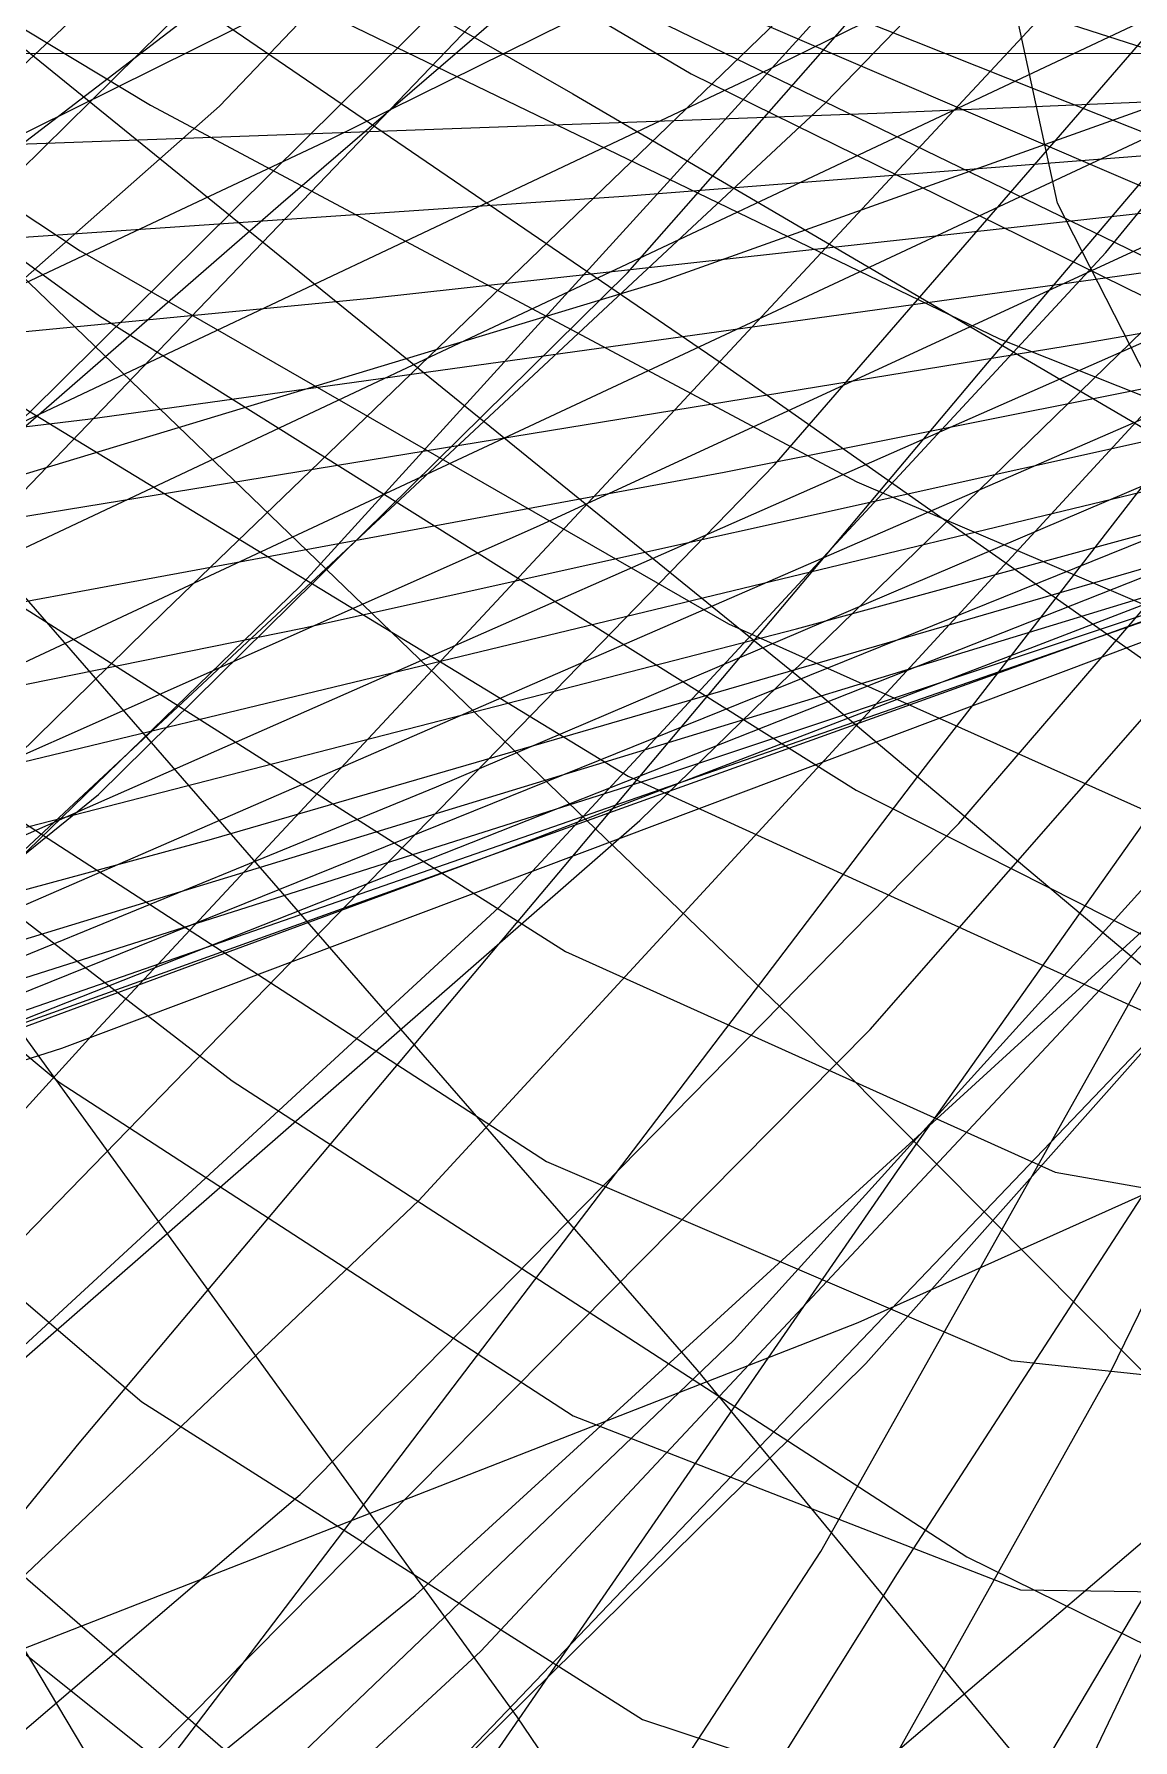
# Model space of a CAD drawing. Header units: metres. Extents: x 6 to 209, y 2 to 206.
# Drawn here: x 106.15 to 112.7, y 74.26 to 84.44 of the extents above; entities that cross this region are included whole.
import ezdxf

# ---------------------------------------------------------------- set-up
doc = ezdxf.new("R2010")
doc.units = ezdxf.units.M

msp = doc.modelspace()

# ---------------------------------------------------------------- linework, layer by layer
for points in [[(78.5652, 108.1261), (79.3989, 99.3213), (80.6481, 90.6566), (82.277, 82.4402), (84.2469, 74.9662), (86.5175, 68.5035), (89.0478, 63.2869), (91.7975, 59.5082), (94.7282, 57.3095), (97.8037, 56.778), (100.9914, 57.943), (104.2625, 60.7747), (107.5924, 65.1849), (110.9609, 71.0302), (114.3518, 78.1169), (117.7532, 86.2078), (121.1565, 95.0303), (124.5558, 104.2861), (127.9473, 113.6615)], [(62.4174, 113.2584), (56.2845, 103.6668), (51.2834, 94.5869), (47.6299, 86.3109), (45.5036, 79.0936), (45.0411, 73.1434), (46.3307, 68.6157), (49.4085, 65.6075), (54.2561, 64.1549), (60.801, 64.2318), (68.9177, 65.7522), (78.4314, 68.5732), (89.1231, 72.5015), (100.7365, 77.3006), (112.9855, 82.7003), (125.5637, 88.4067), (138.1538, 94.1143), (150.4378, 99.5169), (162.1072, 104.3199)], [(90.457, 112.1446), (89.2762, 103.9016), (88.2634, 95.9811), (87.5354, 88.6064), (87.1965, 81.9825), (87.335, 76.2894), (88.0189, 71.676), (89.2929, 68.2555), (91.1766, 66.1021), (93.6628, 65.248), (96.7175, 65.6837), (100.2808, 67.3578), (104.2682, 70.1799), (108.5738, 74.0236), (113.0734, 78.7313), (117.6288, 84.1204), (122.0925, 89.9894), (126.3129, 96.1253), (130.1395, 102.3114), (133.4286, 108.3348)], [(74.0183, 111.8718), (69.0396, 103.9035), (64.8927, 96.28), (61.754, 89.252), (59.7738, 83.0427), (59.071, 77.8395), (59.7286, 73.7879), (61.7897, 70.9865), (65.2556, 69.484), (70.0851, 69.2774), (76.1951, 70.313), (83.4625, 72.4883), (91.7281, 75.6565), (100.801, 79.6321), (110.4645, 84.1977), (120.4828, 89.1132), (130.6086, 94.1239), (140.5905, 98.9712), (150.1812, 103.4018), (159.1453, 107.1777)], [(80.5652, 111.9426), (80.8629, 103.4777), (81.5719, 95.0277), (82.6719, 86.8929), (84.1388, 79.3631), (85.9458, 72.708), (88.0639, 67.167), (90.4626, 62.9412), (93.1109, 60.186), (95.9776, 59.0054), (99.0322, 59.4482), (102.2456, 61.5066), (105.5899, 65.1158), (109.0392, 70.1566), (112.5696, 76.4594), (116.1591, 83.81), (119.7877, 91.9571), (123.4371, 100.6213), (127.0904, 109.5047)], [(74.7214, 111.6554), (68.7457, 104.2672), (63.7729, 97.2132), (60.0064, 90.7125), (57.6154, 84.9555), (56.728, 80.0976), (57.4266, 76.2542), (59.7446, 73.4971), (63.6645, 71.8528), (69.1183, 71.3021), (75.989, 71.7818), (84.1141, 73.1875), (93.2911, 75.3783), (103.2833, 78.1824), (113.8279, 81.4047), (124.6443, 84.8338), (135.4434, 88.2511), (145.9367, 91.4388), (155.846, 94.1888)], [(84.0317, 111.5517), (82.6018, 103.4831), (81.4389, 95.8685), (80.6622, 88.9183), (80.3754, 82.8207), (80.6617, 77.7362), (81.5811, 73.792), (83.1667, 71.078), (85.4239, 69.6442), (88.3286, 69.499), (91.8287, 70.6097), (95.8445, 72.9036), (100.2717, 76.271), (104.9845, 80.5693), (109.8402, 85.6283), (114.6832, 91.2562), (119.3513, 97.2469), (123.6806, 103.3867), (127.512, 109.4627)], [(60.1661, 111.4827), (53.8759, 102.0558), (48.8548, 93.2155), (45.3217, 85.2379), (43.4536, 78.3589), (43.3791, 72.7656), (45.1733, 68.5911), (48.8541, 65.9097), (54.3815, 64.7351), (61.6576, 65.0208), (70.5295, 66.6626), (80.7939, 69.503), (92.2028, 73.3378), (104.472, 77.9244), (117.2895, 82.991), (130.3256, 88.2476), (143.2438, 93.3972), (155.7112, 98.147), (167.4095, 102.2203), (178.0448, 105.3666)], [(77.0688, 109.0764), (80.5035, 103.4838), (84.5204, 97.7292), (88.9667, 92.0091), (93.6812, 86.5239), (98.5004, 81.471), (103.2637, 77.037), (107.8196, 73.3919), (112.0302, 70.6826), (115.7765, 69.0274), (118.962, 68.5124), (121.5156, 69.1875), (123.3943, 71.0649), (124.5838, 74.1184), (125.0986, 78.2839), (124.9813, 83.4618), (124.3001, 89.5195), (123.1461, 96.2965), (121.6295, 103.6091), (119.8746, 111.2567)], [(80.6159, 111.1696), (78.25, 102.0024), (76.3027, 93.4399), (74.9262, 85.7079), (74.2499, 79.0048), (74.3745, 73.4957), (75.368, 69.3066), (77.2631, 66.5211), (80.0548, 65.178), (83.7007, 65.2701), (88.1217, 66.7453), (93.2048, 69.5089), (98.8062, 73.4272), (104.7567, 78.3325), (110.8671, 84.0298), (116.935, 90.3033), (122.7516, 96.9244), (128.1095, 103.6599), (132.8095, 110.2803)], [(59.1478, 110.6599), (53.145, 101.0331), (48.3861, 92.0252), (45.0828, 83.921), (43.4066, 76.9642), (43.4822, 71.3489), (45.3831, 67.2129), (49.1275, 64.6341), (54.6774, 63.6274), (61.9387, 64.1455), (70.7641, 66.0811), (80.9567, 69.2713), (92.2765, 73.5046), (104.4472, 78.5287), (117.1656, 84.0609), (130.1104, 89.7986), (142.953, 95.4313), (155.3681, 100.6522), (167.0432, 105.1706)], [(88.123, 110.6395), (86.8485, 102.1046), (85.795, 93.9781), (85.0832, 86.4878), (84.82, 79.8404), (85.0932, 74.2147), (85.9684, 69.7557), (87.4857, 66.57), (89.6576, 64.7223), (92.4681, 64.2339), (95.8728, 65.082), (99.7999, 67.2009), (104.1523, 70.4849), (108.8108, 74.7922), (113.6381, 79.9498), (118.483, 85.7603), (123.1862, 92.0091), (127.5854, 98.4713), (131.5211, 104.9205)], [(66.7189, 110.5253), (60.684, 102.208), (55.8258, 94.382), (52.3515, 87.2887), (50.4285, 81.1337), (50.1786, 76.0802), (51.6724, 72.2441), (54.9272, 69.6899), (59.905, 68.4298), (66.5137, 68.4236), (74.6092, 69.5812), (84.0004, 71.7663), (94.4543, 74.8026), (105.7039, 78.4809), (117.4569, 82.567), (129.4045, 86.8115), (141.2321, 90.9595), (152.629, 94.7601)], [(69.1591, 110.3102), (64.0332, 101.8787), (59.8714, 93.9059), (56.8559, 86.6507), (55.1385, 80.3391), (54.8352, 75.1567), (56.0215, 71.2422), (58.7288, 68.6829), (62.9428, 67.512), (68.6032, 67.7078), (75.6051, 69.1948), (83.8015, 71.847), (93.0079, 75.4932), (103.0077, 79.9233), (113.5589, 84.8965), (124.4015, 90.1508), (135.2658, 95.4125), (145.8813, 100.4074), (155.9844, 104.8706)], [(83.8585, 110.2544), (78.5018, 104.2681), (73.9518, 98.6622), (70.4037, 93.5419), (68.0165, 88.9999), (66.9068, 85.1129), (67.1444, 81.9401), (68.7496, 79.5216), (71.6917, 77.8774), (75.8903, 77.0075), (81.2177, 76.8919), (87.5027, 77.4922), (94.5371, 78.7528), (102.0823, 80.6035), (109.8781, 82.9621), (117.6512, 85.7373), (125.1254, 88.832), (132.0312, 92.1471), (138.115, 95.5845), (143.1486, 99.0507), (146.9374, 102.46), (149.3272, 105.737)], [(79.2293, 107.0784), (76.4344, 97.125), (74.1881, 87.9176), (72.6592, 79.6941), (71.9878, 72.6601), (72.2794, 66.9829), (73.6005, 62.7861), (75.9755, 60.1457), (79.3856, 59.0885), (83.7688, 59.5913), (89.0214, 61.5829), (95.0019, 64.9464), (101.5349, 69.5244), (108.4179, 75.1246), (115.4275, 81.5269), (122.3277, 88.4915), (128.8779, 95.7674), (134.8415, 103.1014), (139.9944, 110.247)], [(93.7158, 110.2251), (92.8205, 103.409), (92.0622, 96.872), (91.5347, 90.7987), (91.3217, 85.3574), (91.4933, 80.6956), (92.103, 76.9342), (93.1857, 74.1643), (94.7554, 72.4443), (96.8047, 71.7979), (99.3049, 72.2141), (102.2059, 73.6476), (105.4387, 76.0209), (108.917, 79.2275), (112.54, 83.1354), (116.1963, 87.5926), (119.7675, 92.4321), (123.1322, 97.4782), (126.1703, 102.5527), (128.7677, 107.4812)], [(80.1259, 110.1344), (76.8594, 99.4949), (74.1171, 89.5423), (72.0899, 80.5339), (70.9402, 72.6962), (70.7948, 66.218), (71.7404, 61.2443), (73.8195, 57.8718), (77.0283, 56.1467), (81.3164, 56.0632), (86.5881, 57.5644), (92.7053, 60.5454), (99.492, 64.8568), (106.7404, 70.3107), (114.218, 76.6878), (121.6753, 83.7452), (128.8552, 91.2253), (135.5014, 98.8648), (141.368, 106.4041)], [(91.1139, 108.8332), (90.0593, 101.0309), (89.2023, 93.6139), (88.65, 86.7907), (88.4963, 80.7498), (88.8186, 75.6532), (89.6736, 71.6319), (91.0955, 68.781), (93.0939, 67.1571), (95.6528, 66.7769), (98.7313, 67.6167), (102.264, 69.6135), (106.1635, 72.6681), (110.3226, 76.6485), (114.6188, 81.3946), (118.9176, 86.7248), (123.0775, 92.4418), (126.9549, 98.34), (130.4093, 104.2129), (133.3081, 109.8603)], [(79.7871, 105.8013), (78.0786, 97.7707), (76.8259, 90.4371), (76.1496, 83.9932), (76.1465, 78.6025), (76.8861, 74.3939), (78.4071, 71.4583), (80.716, 69.8454), (83.7858, 69.5626), (87.557, 70.5752), (91.9391, 72.808), (96.8135, 76.1484), (102.0374, 80.4507), (107.4486, 85.5415), (112.8713, 91.2258), (118.1217, 97.2945), (123.0151, 103.5315), (127.372, 109.7213)], [(77.2201, 108.0552), (81.5006, 103.6949), (85.8605, 99.1412), (90.2171, 94.5778), (94.4878, 90.189), (98.5929, 86.1526), (102.4577, 82.6341), (106.014, 79.7798), (109.2025, 77.7122), (111.974, 76.5248), (114.2905, 76.2791), (116.126, 77.0018), (117.4671, 78.6841), (118.3127, 81.2813), (118.6735, 84.7149), (118.5717, 88.8748), (118.0395, 93.6229), (117.1175, 98.7985), (115.8536, 104.2234), (114.3007, 109.7084)], [(86.3586, 105.5991), (85.1662, 97.2746), (84.2808, 89.5109), (83.8165, 82.5234), (83.8694, 76.5018), (84.5146, 71.6038), (85.8018, 67.9502), (87.754, 65.6208), (90.365, 64.6525), (93.5999, 65.0379), (97.3954, 66.726), (101.6618, 69.6246), (106.2857, 73.6036), (111.1335, 78.5001), (116.0564, 84.124), (120.8948, 90.265), (125.4845, 96.7004), (129.6619, 103.2029), (133.2702, 109.5484)], [(82.7735, 109.322), (76.9804, 101.6314), (72.0027, 94.4246), (68.067, 87.8511), (65.3617, 82.0419), (64.0295, 77.1066), (64.1625, 73.1294), (65.7979, 70.1675), (68.9165, 68.2495), (73.443, 67.375), (79.2478, 67.515), (86.1521, 68.6135), (93.9329, 70.5901), (102.3315, 73.3427), (111.0619, 76.7516), (119.8211, 80.684), (128.2994, 84.9988), (136.1917, 89.5513), (143.2081, 94.1987), (149.0845, 98.805), (153.5917, 103.2451), (156.5439, 107.4099)], [(85.999, 109.2111), (84.6871, 100.7934), (83.6429, 92.8548), (82.9859, 85.6162), (82.8195, 79.2754), (83.2271, 74.0007), (84.2679, 69.9251), (85.9746, 67.1425), (88.3514, 65.7045), (91.3732, 65.619), (94.9863, 66.8504), (99.1094, 69.3212), (103.6365, 72.9147), (108.4399, 77.48), (113.3747, 82.8369), (118.2836, 88.7829), (123.0025, 95.1002), (127.366, 101.5637), (131.2132, 107.9489)], [(80.4069, 107.4853), (84.5802, 101.7149), (88.7526, 95.9298), (92.8601, 90.3491), (96.8411, 85.1847), (100.6367, 80.6341), (104.1931, 76.8728), (107.4622, 74.0482), (110.4027, 72.2741), (112.9806, 71.6266), (115.1705, 72.1411), (116.955, 73.8111), (118.3251, 76.5881), (119.2804, 80.3831), (119.8277, 85.07), (119.9813, 90.4896), (119.7616, 96.4553), (119.1943, 102.7594), (118.3093, 109.181)], [(82.7423, 109.0335), (77.4017, 103.1824), (72.9114, 97.5608), (69.4518, 92.3406), (67.1729, 87.6718), (66.1893, 83.677), (66.5754, 80.4479), (68.3627, 78.0423), (71.5382, 76.483), (76.0445, 75.7571), (81.7813, 75.8175), (88.6086, 76.5852), (96.3506, 77.9529), (104.8023, 79.7894), (113.7353, 81.9452), (122.9054, 84.2585), (132.0613, 86.5617), (140.9519, 88.6881), (149.3352, 90.4785), (156.9858, 91.7877)], [(83.4206, 105.2764), (87.1572, 101.3945), (91.39, 97.4861), (95.9618, 93.6823), (100.7082, 90.1156), (105.4633, 86.9152), (110.0652, 84.2026), (114.3622, 82.0872), (118.2178, 80.6623), (121.5154, 80.0015), (124.1621, 80.1565), (126.0918, 81.1544), (127.2676, 82.9971), (127.6822, 85.6607), (127.3584, 89.0963), (126.3476, 93.231), (124.7277, 97.9706), (122.5999, 103.2022), (120.0849, 108.7982)], [(64.46, 108.3863), (59.2762, 99.6033), (55.1896, 91.3967), (52.3851, 84.0289), (51.0129, 77.7246), (51.1829, 72.6633), (52.9601, 68.9733), (56.3614, 66.7274), (61.3549, 65.9406), (67.8594, 66.5706), (75.7469, 68.5193), (84.8459, 71.637), (94.9467, 75.7288), (105.8076, 80.5614), (117.1624, 85.8731), (128.7291, 91.3827), (140.2182, 96.8015), (151.3425, 101.8433), (161.826, 106.2361)], [(75.6036, 108.4167), (70.1436, 101.6385), (65.7022, 95.2285), (62.4644, 89.3814), (60.5802, 84.2632), (60.1587, 80.0058), (61.2639, 76.7032), (63.9123, 74.4084), (68.0715, 73.1324), (73.6611, 72.8442), (80.555, 73.4732), (88.5848, 74.9121), (97.5457, 77.0213), (107.2029, 79.6355), (117.2988, 82.5695), (127.5621, 85.6263), (137.7159, 88.6045), (147.4874, 91.3063), (156.6163, 93.5458)], [(80.1033, 108.4033), (78.0833, 99.8329), (76.5023, 91.9155), (75.4956, 84.8596), (75.1755, 78.8454), (75.6259, 74.019), (76.8995, 70.4882), (79.0147, 68.3187), (81.955, 67.533), (85.6688, 68.1094), (90.0709, 69.9837), (95.0452, 73.052), (100.4484, 77.174), (106.115, 82.1792), (111.8627, 87.8725), (117.4992, 94.0415), (122.8282, 100.4642), (127.6573, 106.9165)], [(59.6464, 108.2599), (53.7778, 99.2755), (49.2353, 90.9443), (46.2226, 83.521), (44.8997, 77.2184), (45.3766, 72.2004), (47.709, 68.5767), (51.8955, 66.3996), (57.8771, 65.6626), (65.5383, 66.3021), (74.7105, 68.1997), (85.1772, 71.1879), (96.6805, 75.0567), (108.929, 79.5621), (121.6079, 84.4356), (134.3882, 89.3949), (146.9379, 94.1545), (158.9323, 98.4375), (170.0649, 101.9856), (180.0567, 104.5695)], [(80.0046, 108.2671), (85.4941, 102.6512), (91.5548, 96.7641), (97.941, 90.7136), (104.3951, 84.6128), (110.6574, 78.5768), (116.4754, 72.72), (121.6128, 67.1523), (125.8585, 61.9766), (129.034, 57.2856), (131.0001, 53.1592), (131.6621, 49.6627), (130.973, 46.8448), (128.9358, 44.7367), (125.6032, 43.3513), (121.076, 42.6833), (115.4994, 42.7097), (109.0586, 43.3912), (101.9714, 44.6736), (94.4815, 46.49), (86.8491, 48.7632), (79.3423, 51.409), (72.2272, 54.3384)], [(76.0942, 107.9164), (80.4585, 103.9444), (84.9377, 99.7303), (89.4423, 95.4488), (93.8819, 91.2772), (98.1686, 87.3887), (102.2191, 83.9464), (105.9571, 81.097), (109.3154, 78.9654), (112.2375, 77.6503), (114.6793, 77.2201), (116.61, 77.7107), (118.0125, 79.1238), (118.8836, 81.4265), (119.2337, 84.5526), (119.0862, 88.4047), (118.4757, 92.8575), (117.4473, 97.762), (116.0541, 102.951), (114.3556, 108.2447)], [(77.55, 108.0498), (83.3273, 102.8976), (89.7893, 97.4883), (96.6842, 91.9092), (103.7444, 86.2525), (110.6963, 80.6136), (117.2707, 75.088), (123.2117, 69.7692), (128.2869, 64.7463), (132.295, 60.1015), (135.0735, 55.9079), (136.5045, 52.228), (136.5192, 49.1118), (135.1003, 46.5959), (132.2825, 44.7026), (128.152, 43.4397), (122.843, 42.8008), (116.5331, 42.7654), (109.4375, 43.3005), (101.8008, 44.3618), (93.8889, 45.8953), (85.9793, 47.8393), (78.3515, 50.1272), (71.277, 52.6889)], [(82.3662, 108.02), (87.4719, 101.9888), (93.0368, 95.689), (98.8252, 89.2477), (104.5935, 82.7968), (110.0991, 76.4693), (115.1093, 70.3954), (119.41, 64.6984), (122.8133, 59.4916), (125.1646, 54.8746), (126.3486, 50.9307), (126.2932, 47.7244), (124.9724, 45.2999), (122.4075, 43.68), (118.6666, 42.8657), (113.862, 42.8366), (108.1466, 43.5521), (101.7088, 44.9529), (94.7654, 46.9636), (87.5544, 49.4954), (80.3265, 52.4494), (73.3361, 55.7201)], [(78.2794, 108.0597), (82.5061, 103.2724), (86.7815, 98.3445), (91.0293, 93.4702), (95.1741, 88.8418), (99.1436, 84.6432), (102.8704, 81.0425), (106.2938, 78.1868), (109.3612, 76.1956), (112.0294, 75.1576), (114.2655, 75.1264), (116.0473, 76.1191), (117.3638, 78.1152), (118.2151, 81.0569), (118.6116, 84.8518), (118.5736, 89.3752), (118.1302, 94.4749), (117.3175, 99.9763), (116.1779, 105.6885)], [(84.1303, 108.0172), (82.816, 99.9513), (81.8103, 92.421), (81.2278, 85.6339), (81.1658, 79.773), (81.7005, 74.9909), (82.8828, 71.405), (84.7367, 69.0935), (87.2575, 68.093), (90.4114, 68.398), (94.1362, 69.9611), (98.3432, 72.695), (102.9199, 76.476), (107.7335, 81.1485), (112.6355, 86.5308), (117.4669, 92.4214), (122.0634, 98.6067), (126.2611, 104.868)], [(87.4706, 107.9771), (82.4639, 103.2733), (78.2026, 98.7106), (74.8546, 94.4263), (72.5607, 90.5404), (71.4292, 87.1521), (71.5319, 84.3363), (72.9016, 82.1413), (75.5301, 80.5881), (79.3685, 79.6697), (84.3282, 79.3523), (90.2842, 79.5768), (97.0784, 80.2618), (104.5251, 81.3072), (112.4171, 82.5982), (120.5323, 84.0104), (128.6412, 85.4144), (136.5148, 86.6818), (143.9314, 87.6898), (150.6849, 88.3267), (156.5908, 88.496)], [(79.3269, 107.8882), (83.5217, 102.6302), (87.7386, 97.2905), (91.9075, 92.0751), (95.9596, 87.1858), (99.8297, 82.8129), (103.4571, 79.1284), (106.7879, 76.2795), (109.7752, 74.3833), (112.3809, 73.5226), (114.5763, 73.7427), (116.342, 75.0496), (117.6686, 77.4095), (118.5563, 80.7503), (119.0144, 84.9634), (119.0606, 89.9079), (118.7199, 95.4154), (118.0239, 101.2956), (117.0088, 107.3433)], [(82.5074, 106.913), (81.1938, 99.2202), (80.2294, 92.1155), (79.7236, 85.7919), (79.7673, 80.4172), (80.4285, 76.1277), (81.7499, 73.0246), (83.7462, 71.1701), (86.4036, 70.5863), (89.6791, 71.2544), (93.5024, 73.1158), (97.7772, 76.0744), (102.3849, 80.0003), (107.1881, 84.7347), (112.0352, 90.0955), (116.766, 95.884), (121.217, 101.8922), (125.227, 107.9096)], [(56.5816, 107.8539), (50.8144, 98.347), (46.3901, 89.5557), (43.5123, 81.7527), (42.3408, 75.1663), (42.986, 69.9724), (45.504, 66.2892), (49.8941, 64.1733), (56.0979, 63.6185), (64.0003, 64.5567), (73.4331, 66.8611), (84.1796, 70.3515), (95.9812, 74.8015), (108.5457, 79.9478), (121.5563, 85.4998), (134.6818, 91.1515), (147.5871, 96.593), (159.9441, 101.5226), (171.442, 105.6583)], [(80.2989, 107.7567), (83.7617, 103.3785), (87.7999, 98.8831), (92.2604, 94.4206), (96.9806, 90.1451), (101.7939, 86.2094), (106.5359, 82.7592), (111.0502, 79.9282), (115.1933, 77.8333), (118.8402, 76.5702), (121.8879, 76.21), (124.2594, 76.7966), (125.9059, 78.3447), (126.808, 80.8394), (126.9764, 84.2363), (126.4507, 88.4627), (125.2979, 93.4199), (123.6095, 98.9865), (121.4977, 105.0221)], [(80.3481, 105.9342), (84.1227, 100.8688), (88.4016, 95.7473), (93.026, 90.7457), (97.8307, 86.0406), (102.6508, 81.8034), (107.3264, 78.1937), (111.709, 75.3541), (115.6664, 73.405), (119.0866, 72.4399), (121.8824, 72.5223), (123.9933, 73.6829), (125.388, 75.9189), (126.0646, 79.1933), (126.0504, 83.4361), (125.4007, 88.5468), (124.1958, 94.397), (122.5382, 100.8352), (120.5481, 107.6912)], [(74.8444, 107.663), (79.3255, 104.0517), (83.9635, 100.152), (88.6608, 96.131), (93.3187, 92.16), (97.8397, 88.4085), (102.131, 85.0382), (106.1065, 82.1965), (109.6897, 80.0113), (112.8157, 78.5864), (115.4329, 77.997), (117.5041, 78.2876), (119.0076, 79.4697), (119.9371, 81.5211), (120.3019, 84.387), (120.1256, 87.9812), (119.4454, 92.1896), (118.3101, 96.8737), (116.7786, 101.8753), (114.917, 107.0228)], [(94.6298, 107.5654), (93.876, 101.4993), (93.2739, 95.7455), (92.9044, 90.4655), (92.8383, 85.8045), (93.1332, 81.8868), (93.8311, 78.8116), (94.9564, 76.6504), (96.5149, 75.444), (98.4929, 75.2024), (100.8579, 75.9041), (103.559, 77.4974), (106.5286, 79.9028), (109.6849, 83.0157), (112.9345, 86.7104), (116.1753, 90.8449), (119.3007, 95.266), (122.2027, 99.8145), (124.7762, 104.3315)], [(60.1087, 106.1478), (54.9653, 97.1445), (51.0485, 88.8343), (48.5424, 81.4782), (47.5921, 75.2953), (48.2983, 70.4547), (50.7126, 67.0707), (54.8355, 65.1987), (60.6151, 64.834), (67.9483, 65.9122), (76.6837, 68.3126), (86.6254, 71.8628), (97.5393, 76.3456), (109.1605, 81.5075), (121.201, 87.0687), (133.3591, 92.7334), (145.3294, 98.2017), (156.8116, 103.1805), (167.5207, 107.3953)], [(151.9083, 61.7875), (146.6052, 57.7975), (140.7689, 53.8872), (134.6104, 50.1863), (128.3479, 46.8245), (122.1989, 43.9272), (116.3724, 41.6106), (111.0621, 39.9777), (106.4388, 39.1148), (102.6453, 39.0873), (99.791, 39.9384), (97.9484, 41.6859), (97.1508, 44.3221), (97.3914, 47.8134), (98.6235, 52.1008), (100.763, 57.1016), (103.6913, 62.7116), (107.2599, 68.8085), (111.2963, 75.2553), (115.6101, 81.9043), (120.0005, 88.6022), (124.2638, 95.1943), (128.2006, 101.5293), (131.624, 107.4643)], [(79.0254, 107.0493), (75.1378, 100.3842), (71.9932, 94.0863), (69.7308, 88.3616), (68.4671, 83.3901), (68.2914, 79.3202), (69.2619, 76.263), (71.4035, 74.2889), (74.7061, 73.4254), (79.1243, 73.6561), (84.5785, 74.9217), (90.9569, 77.1227), (98.1185, 80.123), (105.8975, 83.7551), (114.1086, 87.827), (122.552, 92.129), (131.0203, 96.4417), (139.305, 100.5449), (147.2026, 104.2254), (154.5215, 107.2854)], [(73.4195, 107.288), (78.0482, 104.0249), (82.8833, 100.4289), (87.8189, 96.6599), (92.7461, 92.8842), (97.5572, 89.2683), (102.1478, 85.9729), (106.4208, 83.1466), (110.2888, 80.9207), (113.6767, 79.404), (116.5235, 78.6786), (118.7846, 78.7973), (120.4321, 79.7807), (121.4554, 81.617), (121.8615, 84.2617), (121.6741, 87.6392), (120.9321, 91.6453), (119.6882, 96.1507), (118.0069, 101.0056), (115.9616, 106.0449)], [(84.5229, 107.3406), (89.1655, 100.9608), (94.1605, 94.3308), (99.286, 87.5952), (104.3152, 80.9023), (109.0255, 74.3998), (113.2061, 68.2304), (116.6668, 62.5272), (119.2438, 57.4102), (120.8071, 52.9823), (121.2645, 49.3263), (120.5654, 46.5029), (118.7032, 44.5487), (115.715, 43.4758), (111.6813, 43.2713), (106.7228, 43.8985), (100.9961, 45.2984), (94.6891, 47.3922), (88.0134, 50.0841), (81.1977, 53.2647), (74.4794, 56.8154)], [(75.1273, 107.3657), (81.0845, 102.7048), (87.8375, 97.8172), (95.1324, 92.7691), (102.6956, 87.6313), (110.2441, 82.4776), (117.4955, 77.383), (124.1778, 72.4221), (130.0398, 67.6672)], [(67.5539, 107.2489), (62.0432, 99.5495), (57.731, 92.3803), (54.8054, 85.957), (53.4144, 80.4597), (53.6598, 76.0272), (55.5931, 72.7523), (59.2135, 70.6796), (64.4671, 69.8042), (71.2481, 70.073), (79.4023, 71.3873), (88.7311, 73.6069), (98.9987, 76.5565), (109.9386, 80.0324), (121.2631, 83.8107), (132.672, 87.6564), (143.8627, 91.3322), (154.5397, 94.6084)], [(82.8892, 107.2466), (83.0924, 99.1278), (83.6841, 91.1971), (84.6543, 83.7364), (85.9896, 77.0116), (87.673, 71.2633), (89.6846, 66.6979), (92.0019, 63.4804), (94.6, 61.7286), (97.4526, 61.5086), (100.5317, 62.8328), (103.8087, 65.6589), (107.254, 69.8916), (110.8382, 75.3859), (114.5316, 81.9518), (118.305, 89.3615), (122.1295, 97.3571), (125.9767, 105.6596)], [(88.6339, 107.1478), (87.4804, 98.854), (86.5831, 91.0429), (86.0556, 83.9327), (85.9959, 77.7183), (86.4826, 72.5649), (87.5709, 68.6024), (89.2908, 65.9217), (91.6446, 64.5717), (94.6069, 64.5577), (98.1248, 65.8421), (102.1193, 68.346), (106.4878, 71.9518), (111.1074, 76.5083), (115.839, 81.8359), (120.5318, 87.7332), (125.0292, 93.9843), (129.1732, 100.3664), (132.8112, 106.6578)], [(74.4071, 55.2653), (77.7842, 59.5912), (82.3659, 64.3201), (87.9711, 69.3801), (94.3817, 74.6918), (101.3507, 80.1703), (108.6105, 85.7272), (115.8833, 91.2725), (122.8906, 96.7175), (129.3633, 101.9766), (135.0519, 106.9693)], [(78.6178, 104.3875), (76.265, 95.1374), (74.4753, 86.6804), (73.3971, 79.2344), (73.1498, 72.9843), (73.8192, 68.0763), (75.4536, 64.6133), (78.0619, 62.6519), (81.6124, 62.2011), (86.0336, 63.2223), (91.2163, 65.6317), (97.0171, 69.3031), (103.2635, 74.0731), (109.7591, 79.7471), (116.291, 86.1067), (122.6369, 92.9169), (128.5731, 99.9354), (133.8823, 106.9204)], [(86.387, 106.7581), (81.5992, 102.3484), (77.5974, 98.0984), (74.5409, 94.1323), (72.5606, 90.557), (71.7537, 87.4588), (72.1803, 84.9009), (73.861, 82.9212), (76.7756, 81.5318), (80.8636, 80.7189), (86.026, 80.4443), (92.1284, 80.6468), (99.005, 81.2454), (106.4646, 82.1427), (114.2963, 83.2293), (122.2768, 84.388), (130.178, 85.4989), (137.774, 86.4443), (144.8492, 87.1136), (151.2051, 87.4077)], [(78.4419, 106.73), (74.1372, 103.1062), (70.8633, 99.6613), (68.7562, 96.4787), (67.9147, 93.6251), (68.396, 91.1488), (70.2137, 89.0782), (73.3372, 87.4216), (77.6919, 86.1674), (83.162, 85.2852), (89.5938, 84.7274), (96.8013, 84.4319), (104.5716, 84.3247), (112.6727, 84.3236), (120.861, 84.3418), (128.8898, 84.2915), (136.5171, 84.0882), (143.5144, 83.6541), (149.6741, 82.9218), (154.8167, 81.8373)], [(71.7827, 106.7562), (76.5816, 103.8462), (81.646, 100.5603), (86.8602, 97.0515), (92.1047, 93.4813), (97.2595, 90.0136), (102.2076, 86.8081), (106.8388, 84.0148), (111.053, 81.7682), (114.7629, 80.1821), (117.8967, 79.3455), (120.4001, 79.319), (122.2376, 80.1325), (123.393, 81.7837), (123.87, 84.2381), (123.691, 87.4301), (122.8965, 91.2649), (121.5429, 95.6219), (119.7004, 100.3588), (117.4501, 105.3164)], [(61.1024, 106.5662), (63.8953, 103.7233), (68.145, 100.8868), (73.7163, 98.0623), (80.4273, 95.2506), (88.0564, 92.4484), (96.3497, 89.6489), (105.0298, 86.8439), (113.8053, 84.0241), (122.3815, 81.1814), (130.47, 78.3092), (137.7995, 75.4042), (144.1248, 72.4674), (149.2353, 69.5046), (152.9629, 66.5273)], [(82.9672, 106.6057), (78.0361, 101.2399), (73.9736, 96.1269), (70.9453, 91.4191), (69.0857, 87.2473), (68.4937, 83.7159), (69.2286, 80.8999), (71.3077, 78.8428), (74.7053, 77.5554), (79.3532, 77.0165), (85.1426, 77.1736), (91.9279, 77.9461), (99.5306, 79.2285), (107.7457, 80.895), (116.3481, 82.8048), (125.1002, 84.8076), (133.7594, 86.75), (142.0866, 88.4812), (149.8533, 89.8595), (156.8499, 90.7577)], [(125.9095, 94.0847), (124.5157, 91.816), (123.011, 89.6088), (121.4482, 87.5418), (119.8797, 85.691), (118.3556, 84.1268), (116.9218, 82.9115), (115.6187, 82.0972), (114.4794, 81.7235), (113.5291, 81.8164), (112.784, 82.3869), (112.251, 83.4304), (111.9274, 84.927), (111.8015, 86.8418), (111.8528, 89.1258), (112.053, 91.7177), (112.3675, 94.5459), (112.7567, 97.5303), (113.1773, 100.5857), (113.5849, 103.6241), (113.9348, 106.5577)], [(84.3458, 104.4083), (83.159, 96.3766), (82.3212, 88.9635), (81.9421, 82.3726), (82.1123, 76.7803), (82.8998, 72.3305), (84.3468, 69.1293), (86.4674, 67.2422), (89.2468, 66.6919), (92.6411, 67.4581), (96.5785, 69.4782), (100.9613, 72.6503), (105.6689, 76.8366), (110.5621, 81.8689), (115.4875, 87.5542), (120.2828, 93.6823), (124.7824, 100.0329), (128.8234, 106.3834)], [(86.3836, 106.2878), (90.504, 99.6397), (94.8789, 92.7743), (99.3022, 85.8509), (103.5668, 79.031), (107.4718, 72.4736), (110.8299, 66.3302), (113.4752, 60.7401), (115.2686, 55.8258), (116.1036, 51.69), (115.9102, 48.4118), (114.6578, 46.045), (112.3563, 44.6163), (109.0564, 44.1249), (104.8475, 44.5432), (99.8551, 45.8176), (94.2364, 47.871), (88.1747, 50.6059), (81.8733, 53.9076), (75.5481, 57.6487), (69.4202, 61.6937)], [(80.347, 106.2166), (75.1353, 99.5907), (70.8484, 93.4641), (67.6794, 87.9564), (65.7809, 83.1697), (65.2586, 79.186), (66.1674, 76.065), (68.5089, 73.8427), (72.2311, 72.5306), (77.2297, 72.1156), (83.3516, 72.5615), (90.3999, 73.81), (98.1407, 75.7835), (106.3112, 78.3882), (114.6287, 81.517), (122.8009, 85.0542), (130.5355, 88.8791), (137.5513, 92.8703), (143.5878, 96.9104), (148.4145, 100.8894), (151.8395, 104.7086)], [(72.865, 106.2423), (78.8882, 102.079), (85.8116, 97.7337), (93.3834, 93.2527), (101.3289, 88.6851), (109.3597, 84.0828), (117.1845, 79.499), (124.5191, 74.9877), (131.097, 70.6026)], [(64.7366, 106.0771), (69.2856, 102.9188), (75.1065, 99.6898), (82.0021, 96.4019), (89.7374, 93.0659), (98.0477, 89.6916), (106.6476, 86.2889), (115.2417, 82.8682), (123.5343, 79.4412), (131.24, 76.0213), (138.094, 72.6241), (143.8612, 69.2678), (148.3443, 65.9735), (151.3912, 62.765)], [(80.8751, 106.0733), (76.4836, 102.2911), (73.049, 98.6922), (70.7127, 95.3694), (69.5814, 92.3982), (69.7226, 89.8351), (71.1624, 87.7158), (73.8842, 86.0544), (77.8287, 84.8438), (82.8959, 84.0561), (88.948, 83.6445), (95.814, 83.5456), (103.2954, 83.6824), (111.1727, 83.9677), (119.2129, 84.3079), (127.1771, 84.607), (134.8286, 84.7711), (141.9412, 84.7121), (148.3063, 84.3515), (153.7404, 83.6243)], [(84.9118, 106.0554), (80.2926, 101.8913), (76.5075, 97.9002), (73.709, 94.1946), (72.0192, 90.87), (71.5252, 88.0016), (72.2758, 85.6421), (74.2797, 83.8206), (77.5045, 82.5416), (81.8775, 81.7858), (87.2882, 81.511), (93.5916, 81.6548), (100.6128, 82.1369), (108.153, 82.8629), (115.9959, 83.7283), (123.9148, 84.623), (131.6804, 85.4358), (139.0685, 86.0591), (145.8672, 86.3933), (151.884, 86.3511)], [(69.9189, 106.0068), (74.8977, 103.4716), (80.2113, 100.5199), (85.7343, 97.2978), (91.3351, 93.9616), (96.8802, 90.6717), (102.2384, 87.5867), (107.2847, 84.8575), (111.9042, 82.6213), (115.9956, 80.9968), (119.4741, 80.0792), (122.2739, 79.9367), (124.3498, 80.608), (125.6786, 82.1002), (126.259, 84.3886), (126.1116, 87.4172), (125.2773, 91.1006), (123.8157, 95.3266), (121.8029, 99.9603), (119.3281, 104.8485)], [(91.8998, 105.8833), (90.9883, 98.6553), (90.2956, 91.8607), (89.9177, 85.6894), (89.9371, 80.3104), (90.4193, 75.8661), (91.4099, 72.4676), (92.9327, 70.1915), (94.9882, 69.0775), (97.5531, 69.1274), (100.5809, 70.3055), (104.0032, 72.54), (107.7318, 75.7261), (111.6615, 79.7298), (115.6739, 84.3929), (119.6411, 89.5389), (123.4305, 94.9793), (126.909, 100.5201), (129.9485, 105.9692)], [(83.0585, 105.8379), (78.5671, 101.8794), (74.9667, 98.1019), (72.4041, 94.6076), (70.9933, 91.4817), (70.8119, 88.7895), (71.8976, 86.5748), (74.2465, 84.8586), (77.8136, 83.6391), (82.5129, 82.8922), (88.2213, 82.5731), (94.7814, 82.6183), (102.0075, 82.9488), (109.6912, 83.4736), (117.6088, 84.0932), (125.5283, 84.7046), (133.2175, 85.2049), (140.4518, 85.4963), (147.0213, 85.4897), (152.7386, 85.1092)], [(95.6683, 105.4448), (95.0606, 100.2092), (94.6097, 95.3002), (94.3832, 90.8546), (94.4387, 86.9931), (94.8218, 83.8167), (95.5634, 81.4035), (96.6791, 79.806), (98.1675, 79.05), (100.0108, 79.1338), (102.1747, 80.0285), (104.6096, 81.6795), (107.2521, 84.0088), (110.0273, 86.9175), (112.8511, 90.2903), (115.6333, 93.9989), (118.2808, 97.9071), (120.7007, 101.8756), (122.8039, 105.767)], [(155.1821, 64.3435), (150.2497, 60.1968), (144.719, 56.0674), (138.7923, 52.0907), (132.6812, 48.4038), (126.599, 45.1408), (120.7536, 42.4284), (115.3395, 40.3805), (110.5319, 39.095), (106.4799, 38.6494), (103.3017, 39.098), (101.0806, 40.47), (99.8625, 42.7674), (99.6541, 45.9654), (100.4232, 50.012), (102.1005, 54.8298), (104.5816, 60.318), (107.732, 66.3557), (111.3917, 72.8049), (115.3814, 79.5155), (119.5093, 86.3292), (123.5782, 93.085), (127.3933, 99.624), (130.7692, 105.7942)], [(54.8092, 104.9493), (49.3739, 95.7097), (45.3638, 87.2681), (42.9706, 79.8805), (42.3399, 73.7561), (43.565, 69.0502), (46.6835, 65.8594), (51.6749, 64.2186), (58.4606, 64.101), (66.9058, 65.4191), (76.8232, 68.0292), (87.979, 71.7372), (100.0997, 76.3062), (112.8811, 81.4662), (125.9974, 86.9244), (139.1124, 92.3766), (151.8896, 97.5191), (164.0032, 102.0601), (175.1488, 105.7315)], [(74.0983, 105.6332), (70.0473, 98.4538), (66.8685, 91.7519), (64.7082, 85.7436), (63.6853, 80.6144), (63.8871, 76.5129), (65.3658, 73.5457), (68.1358, 71.7739), (72.1726, 71.2111), (77.4131, 71.8233), (83.757, 73.5306), (91.0694, 76.2104), (99.185, 79.702), (107.9128, 83.8131), (117.0421, 88.327), (126.3492, 93.0108), (135.6042, 97.6245), (144.5782, 101.93), (153.0511, 105.7002)], [(76.5454, 105.58), (71.5857, 99.398), (67.6528, 93.6058), (64.9136, 88.375), (63.4997, 83.8486), (63.5022, 80.1375), (64.9683, 77.3162), (67.8989, 75.4215), (72.2484, 74.4511), (77.9258, 74.3651), (84.7973, 75.0876), (92.6904, 76.5105), (101.3999, 78.4978), (110.6937, 80.8917), (120.3209, 83.5184), (130.0202, 86.1957), (139.5277, 88.7397), (148.5864, 90.9727), (156.9538, 92.7295)], [(59.8454, 105.1364), (54.4613, 96.6953), (50.4413, 88.9562), (47.972, 82.1499), (47.1944, 76.4648), (48.1992, 72.0406), (51.0225, 68.9638), (55.6441, 67.2659), (61.9874, 66.9223), (69.9214, 67.8545), (79.2649, 69.9336), (89.7913, 72.9857), (101.2363, 76.7993), (113.3063, 81.1334), (125.6873, 85.7272), (138.0557, 90.3101), (150.0883, 94.6127), (161.4728, 98.3768)], [(67.8407, 104.9599), (72.9914, 102.835), (78.5578, 100.2577), (84.404, 97.3662), (90.3858, 94.3101), (96.3554, 91.2457), (102.1658, 88.3292), (107.6754, 85.7113), (112.753, 83.5311), (117.2808, 81.9108), (121.1592, 80.9514), (124.3085, 80.728), (126.6723, 81.2875), (128.218, 82.6462), (128.9381, 84.7888), (128.8495, 87.6691), (127.9927, 91.2111), (126.4301, 95.3113), (124.2431, 99.8426), (121.5291, 104.6583)], [(70.8837, 104.7344), (76.8592, 101.0544), (83.829, 97.2494), (91.5476, 93.3469), (99.7433, 89.3755), (108.1271, 85.3654), (116.4032, 81.3482), (124.2796, 77.3565), (131.4781, 73.424)], [(82.9024, 104.6872), (78.3321, 99.7527), (74.6504, 95.0867), (72.0096, 90.8243), (70.5303, 87.0794), (70.2973, 83.9404), (71.3561, 81.4682), (73.7108, 79.6939), (77.3238, 78.6188), (82.1169, 78.2144), (87.9733, 78.4246), (94.7413, 79.168), (102.2395, 80.3417), (110.2624, 81.8256), (118.5871, 83.4871), (126.9811, 85.1869), (135.2095, 86.7846), (143.0428, 88.1443), (150.265, 89.1398), (156.6799, 89.6604)], [(130.2769, 48.1555), (123.8335, 45.1296), (117.5941, 42.607), (111.7702, 40.6935), (106.5547, 39.4812), (102.115, 39.0447), (98.5876, 39.4382), (96.0727, 40.6933), (94.6317, 42.8176), (94.2846, 45.7937), (95.0097, 49.5799), (96.7449, 54.1106), (99.3896, 59.2984), (102.8093, 65.0362), (106.8403, 71.2009), (111.2956, 77.6565), (115.9725, 84.2585), (120.6596, 90.8585), (125.1452, 97.308), (129.2248, 103.4637)], [(129.8023, 47.3701), (122.5231, 44.6501), (115.2757, 42.3439), (108.3123, 40.5432), (101.8721, 39.3307), (96.1726, 38.7766), (91.4022, 38.9361), (87.7133, 39.8473), (85.2176, 41.5291), (83.9817, 43.9806), (84.025, 47.1803), (85.3195, 51.0866), (87.7907, 55.6386), (91.3204, 60.7574), (95.7514, 66.3485), (100.8932, 72.3045), (106.5288, 78.5077), (112.423, 84.8338), (118.3307, 91.1555), (124.0064, 97.3459), (129.2126, 103.2824)], [(127.6784, 46.8253), (120.6866, 44.0958), (113.8691, 41.839), (107.4604, 40.1501), (101.677, 39.1124), (96.7099, 38.7942), (92.718, 39.2464), (89.8227, 40.4996), (88.1035, 42.5636), (87.5954, 45.426), (88.2879, 49.0523), (90.1258, 53.3866), (93.0108, 58.3529), (96.8059, 63.8575), (101.34, 69.7911), (106.4147, 76.0321), (111.8112, 82.4506), (117.2987, 88.9114), (122.6428, 95.2787), (127.6142, 101.4198)], [(126.4115, 45.3773), (118.5871, 43.2309), (110.7498, 41.4888), (103.1745, 40.2202), (96.1244, 39.4874), (89.8418, 39.3424), (84.5397, 39.8256), (80.3943, 40.9638), (77.5387, 42.7688), (76.0584, 45.237), (75.9882, 48.3485), (77.3115, 52.0679), (79.9604, 56.3444), (83.819, 61.1133), (88.727, 66.2973), (94.4859, 71.8089), (100.8663, 77.5523), (107.6161, 83.4259), (114.4694, 89.3257), (121.1568, 95.1471), (127.4144, 100.7885)], [(125.6678, 46.0839), (119.032, 43.4217), (112.6983, 41.298), (106.8811, 39.808), (101.7726, 39.0323), (97.5366, 39.0336), (94.3024, 39.8547), (92.1607, 41.516), (91.1604, 44.015), (91.3069, 47.3254), (92.5626, 51.3978), (94.848, 56.161), (98.0452, 61.5236), (102.0018, 67.3767), (106.5373, 73.5971), (111.4493, 80.0511), (116.5213, 86.5982), (121.5306, 93.0954), (126.2566, 99.4016)], [(131.9371, 47.7169), (124.4681, 45.0834), (116.8751, 42.8149), (109.4249, 40.9961), (102.3763, 39.7049), (95.9715, 39.0097), (90.4269, 38.9663), (85.9261, 39.6158), (82.6133, 40.9833), (80.5879, 43.0761), (79.9019, 45.8834), (80.5573, 49.3757), (82.507, 53.5058), (85.656, 58.2096), (89.8654, 63.4078), (94.9571, 69.0078), (100.721, 74.9063), (106.9218, 80.9924), (113.3085, 87.1502), (119.6228, 93.2625), (125.609, 99.2138)]]:
    msp.add_lwpolyline(points)

doc.saveas('drawing.dxf')
